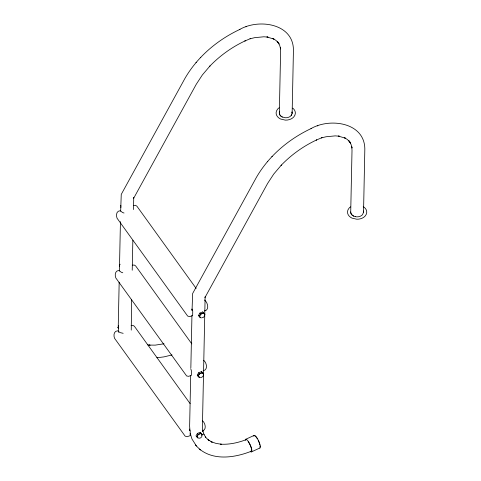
<?xml version="1.0" encoding="UTF-8"?>
<svg xmlns="http://www.w3.org/2000/svg" width="481" height="481" viewBox="0 0 481 481"><rect width="100%" height="100%" fill="white"/><g stroke="black" fill="none" stroke-linecap="round" stroke-linejoin="round"><path stroke-width="0.72" d="M119.174 282.203L118.23 327.074L118.639 332.299M119.408 270.989L120.442 221.633M120.659 211.159L121.254 194.396L185.029 78.253C197.559 56.674 217.496 39.869 239.977 29.359M131.608 299.441L131.259 330.128M132.221 270.226L132.846 240.266M133.49 209.554L133.742 197.571L133.471 198.629L196.242 84.307L202.357 74.958L209.981 65.975L209.698 66.282C219.859 55.718 231.962 47.048 245.238 40.837L244.847 41.011L250.607 38.54L250.024 38.793L254.653 37.668L263.847 36.784L268.043 37.103L266.883 36.995L274.008 39.081L272.847 38.516L275.721 40.242L278.12 42.388L277.164 41.438L279.04 43.981L278.439 42.773L279.78 45.689L280.567 48.93L280.399 47.643L280.615 51.317L279.329 112.831A6.301 4.696 1.2 0 0 282.353 117.021L285.522 117.767A6.463 4.822 1.2 0 0 291.161 115.524L292.147 113.173L293.41 51.437C294.552 23.455 258.796 18.308 239.586 29.527M189.442 430.441L189.472 429.016L190.229 431.415L190.139 435.672L187.127 436.706L185.143 436.147L114.544 338.287C113.39 335.401 113.769 330.922 117.731 330.79L119.997 332.587L123.166 333.309M191.961 310.365L191.991 308.946L192.743 311.339L192.653 315.602L189.646 316.63L187.656 316.071L117.063 218.218C115.903 215.332 116.282 210.846 120.25 210.714L122.517 212.512L124.038 213.029M190.692 375.312L189.628 426.166L189.977 430.645M190.849 367.839L191.943 315.488M192.051 310.257L192.653 293.494L256.421 177.345C268.951 155.766 288.889 138.961 311.369 128.451M205.134 296.663L202.423 426.244L202.826 431.451L202.657 430.158L204.034 434.68M355.255 216.648L356.914 216.859A6.463 4.822 1.2 0 0 362.554 214.616L363.54 212.265L364.802 150.535C365.945 122.547 330.188 117.4 310.979 128.619M279.575 111.604L279.305 112.831A6.325 4.714 1.2 0 0 282.335 117.039M120.743 205.712L120.899 205.339M204.629 315.722L203.655 317.201L201.509 317.911M118.38 325.709L118.554 325.33M201.954 436.465L200.715 437.866L198.99 438.287M204.87 297.727L267.634 183.399L273.749 174.05L281.373 165.067L281.09 165.38C291.252 154.81 303.361 146.14 316.636 139.929L316.239 140.103L322.005 137.632L321.416 137.891L326.046 136.76L335.239 135.882L339.436 136.201L338.281 136.087L345.4 138.173L344.24 137.614L347.12 139.334L349.513 141.486L348.563 140.536L350.433 143.073L349.831 141.865L351.178 144.781L351.96 148.022L351.791 146.741L352.014 150.409L350.721 211.923A6.301 4.696 1.2 0 0 353.745 216.113L355.267 216.63M117.959 327.531L118.681 326.328A2.76 1.605 -35.8 0 0 118.645 328.174L117.959 327.531L118.717 328.577M198.497 315.452L200.625 317.791L198.497 315.452L199.946 313.047L202.766 311.941L204.894 314.279L202.766 311.941M199.254 316.498L200.703 314.099L203.523 312.987M197.252 375.102L199.374 377.441L197.252 375.102L198.701 372.703L201.521 371.591L203.643 373.929L201.521 371.591M198.004 376.148L199.453 373.749L202.273 372.637M201.647 435.846L202.375 434.65L200.246 432.311L197.426 433.417L195.977 435.822L198.106 438.161M196.735 436.868L198.184 434.469L201.004 433.357L202.375 434.65M291.161 115.524L291.847 114.394M120.112 264.231L119.492 265.368L119.492 266.684M195.983 62.638L196.344 62.241M267.376 161.736L267.737 161.339M200.505 57.618L200.781 57.311M271.897 156.716L272.18 156.403M245.484 439.4L253.92 435.509M251.671 451.785L260.107 447.895M245.899 26.828L246.488 26.569M317.292 125.92L317.881 125.667M204.461 310.948C209.812 310.185 207.702 302.122 204.485 300M203.21 370.683C208.243 370.021 206.734 362.542 203.673 360.341M202.477 430.814C207.022 429.834 205.243 422.721 202.411 420.683M246.747 439.424C238.384 442.706 229.413 444.733 220.394 444.179L221.507 444.282L215.927 443.38L211.009 441.642L212.169 442.201L208.069 439.688L209.013 440.632L205.279 436.898M133.64 205.441L135.468 205.309L136.893 206.181L196.146 288.426M132.389 265.169L134.217 265.043L135.636 265.909L191.823 343.897M131.127 325.511L132.954 325.384L134.373 326.25L190.121 403.625M164.009 343.789L155.243 345.13L149.002 345.081L150.114 345.19L147.324 344.739M172.024 354.93L163.925 356.89L156.878 357.768M200.264 377.567C201.942 377.693 203.607 376.208 203.457 374.489M122.787 272.763L121.26 272.246L118.999 270.448C115.031 270.581 114.652 275.066 115.813 277.946L186.634 375.968L188.702 376.328L191.402 375.33L191.492 371.073L190.741 368.68M199.441 449.032C213.865 460.894 234.878 457.702 250.992 451.352A6.325 1.629 65.2 0 1 250.445 451.196M190.26 433.435L191.955 438.985L196.392 445.977M195.43 445.021L200.385 449.969M199.946 313.047L200.703 314.099M198.701 372.703L199.453 373.749M200.246 432.311L201.004 433.357M197.426 433.417L198.184 434.469M203.776 434.036L205.772 437.391M204.425 314.935A2.76 1.605 -35.8 0 0 204.209 313.63A2.778 1.617 -35.8 0 0 200.367 314.754A2.778 1.617 -35.8 0 0 200.817 317.466M120.929 207.455A2.76 1.605 -35.8 0 1 120.953 206.499M199.591 377.11A2.76 1.605 -35.8 0 1 198.569 375.306A2.76 1.605 -35.8 0 1 201.298 373.058A2.76 1.605 -35.8 0 1 203.265 374.08M201.9 435.305A2.76 1.605 -35.8 0 0 199.603 433.91A2.778 1.617 -35.8 0 0 197.204 436.201A2.778 1.617 -35.8 0 0 198.298 437.836M279.136 107.774A9.722 7.251 1.2 0 0 277.549 109.211L276.509 110.907L276.106 112.74A9.476 7.065 1.2 0 0 280.651 119.047L285.419 120.136A9.722 7.251 1.2 0 0 293.903 116.793L294.937 115.097L295.346 113.263A9.476 7.065 1.2 0 0 292.743 108.141M254.581 435.876A6.325 1.629 65.2 0 1 257.395 438.882M258.165 440.295A6.325 1.629 65.2 0 1 258.856 441.805M259.055 442.304A6.325 1.629 65.2 0 1 259.812 444.66M260.017 445.833A6.325 1.629 65.2 0 1 260.023 446.723M253.697 436.123A7.035 1.816 65.2 0 1 254.353 435.323A6.926 1.786 65.2 0 1 259.006 441.762A6.926 1.786 65.2 0 1 259.668 447.991M251.238 451.978A6.926 1.786 65.2 0 1 250.625 451.731M245.28 440.091A6.926 1.786 65.2 0 1 245.923 439.309M245.911 439.213A6.926 1.786 65.2 0 1 250.571 445.653A6.926 1.786 65.2 0 1 251.226 451.881M245.767 440.025A6.325 1.629 65.2 0 1 246.152 439.856M248.16 441.552A6.325 1.629 65.2 0 1 251.19 447.865A6.325 1.629 65.2 0 1 250.998 451.334M353.727 216.131A6.325 4.714 1.2 0 1 350.697 211.923M350.535 206.866A9.722 7.251 1.2 0 0 348.941 208.303L347.907 209.999L347.498 211.838A9.476 7.065 1.2 0 0 352.044 218.146L356.812 219.228A9.722 7.251 1.2 0 0 365.295 215.885L366.33 214.189L366.738 212.355A9.476 7.065 1.2 0 0 363.215 206.596M363.371 211.027A6.325 4.714 1.2 0 1 363.54 212.265M292.117 113.173A6.301 4.696 1.2 0 0 291.955 111.941A6.325 4.714 1.2 0 1 292.147 113.173"/></g></svg>
